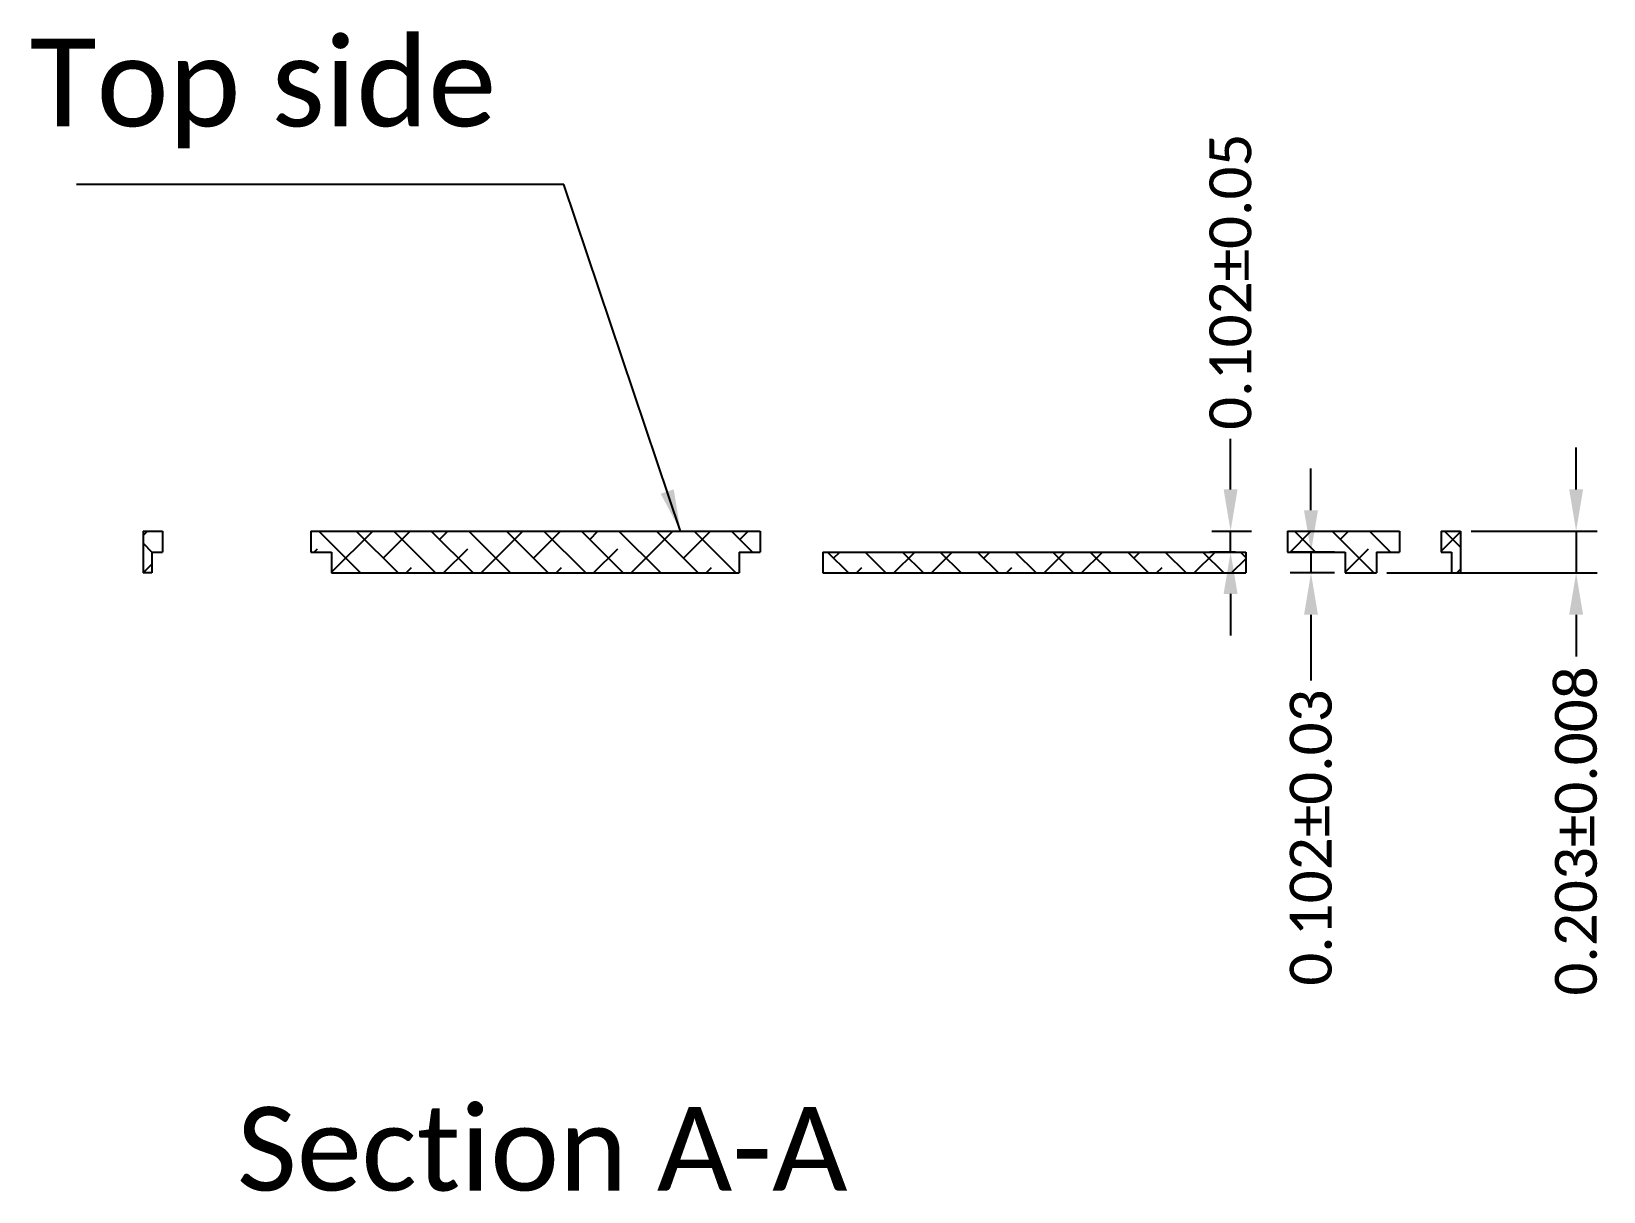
# Model space of a CAD drawing. Extents: x -4.2 to 13.4, y -4.2 to 26.3.
# Drawn here: x 4.037 to 7.799, y 3.673 to 6.45 of the extents above; entities that cross this region are included whole.
import ezdxf

# ---------------------------------------------------------------- set-up
doc = ezdxf.new("R2010")
doc.units = 0
doc.layers.add('DIMEN', color=5, linetype='Continuous')
doc.layers.add('TEXT', color=7, linetype='Continuous')
doc.styles.get("Standard").update_dxf_attribs({"font": 'calibri.ttf'})
doc.dimstyles.new('副本 1 4', dxfattribs={"dimscale": 0.04, "dimtxt": 2.5, "dimasz": 2.5, "dimexe": 1.25, "dimexo": 0.625, "dimtad": 0, "dimdec": 3, "dimlfac": 2, "dimzin": 1, "dimtxsty": 'Standard', "dimcen": 2.5, "dimadec": 0, "dimazin": 0, "dimtfac": 1, "dimtdec": 3, "dimtmove": 0, "dimatfit": 3, "dimfxl": 1, "dimarcsym": 0})

# ---------------------------------------------------------------- blocks, each defined once
blk = doc.blocks.new('*D322')
at = {"layer": 'Defpoints', "color": 0, "linetype": 'ByBlock', "transparency": 16777216}
for p in [(635.5623, 1005.0447), (635.361, 1004.9447), (635.8388, 1004.9447)]:
    blk.add_point(p, dxfattribs=at)
at = {"layer": 'DIMEN', "color": 0, "linetype": 'ByBlock', "lineweight": -2, "transparency": 16777216}
for p, q in [((635.8388, 1005.1447), (635.8388, 1005.2447)), ((635.5873, 1005.0447), (635.8888, 1005.0447)), ((635.8388, 1005.0447), (635.8388, 1004.9447)), ((635.386, 1004.9447), (635.8888, 1004.9447)), ((635.8388, 1004.8447), (635.8388, 1004.7447))]:
    blk.add_line(p, q, dxfattribs=at)
at = {"layer": 'DIMEN', "color": 0, "linetype": 'ByBlock', "transparency": 16777216}
for points in [[(635.8222, 1005.1447), (635.8555, 1005.1447), (635.8388, 1005.0447)], [(635.8222, 1004.8447), (635.8555, 1004.8447), (635.8388, 1004.9447)]]:
    blk.add_solid(points, dxfattribs=at)
at = {"layer": 'DIMEN', "color": 0, "linetype": 'ByBlock', "transparency": 16777216, "insert": (635.8388, 1004.3273), "char_height": 0.1, "attachment_point": 5, "rotation": 90}
blk.add_mtext('0.203%%p0.008', dxfattribs=at)
blk = doc.blocks.new('*D323')
at = {"layer": 'Defpoints', "color": 0, "linetype": 'ByBlock', "transparency": 16777216}
for p in [(634.9423, 1005.0447), (635.012, 1004.9947), (635.0485, 1004.9947)]:
    blk.add_point(p, dxfattribs=at)
at = {"layer": 'DIMEN', "color": 0, "linetype": 'ByBlock', "lineweight": -2, "transparency": 16777216}
for p, q in [((635.012, 1005.1447), (635.012, 1005.2658)), ((634.9673, 1005.0447), (635.062, 1005.0447)), ((635.012, 1004.9947), (635.012, 1005.0447)), ((635.0235, 1004.9947), (634.962, 1004.9947)), ((635.012, 1004.8947), (635.012, 1004.7947))]:
    blk.add_line(p, q, dxfattribs=at)
at = {"layer": 'DIMEN', "color": 0, "linetype": 'ByBlock', "transparency": 16777216}
for points in [[(634.9954, 1005.1447), (635.0287, 1005.1447), (635.012, 1005.0447)], [(634.9954, 1004.8947), (635.0287, 1004.8947), (635.012, 1004.9947)]]:
    blk.add_solid(points, dxfattribs=at)
at = {"layer": 'DIMEN', "color": 0, "linetype": 'ByBlock', "transparency": 16777216, "insert": (635.012, 1005.6419), "char_height": 0.1, "attachment_point": 5, "rotation": 90}
blk.add_mtext('0.102%%p0.05', dxfattribs=at)
blk = doc.blocks.new('*D324')
at = {"layer": 'Defpoints', "color": 0, "linetype": 'ByBlock', "transparency": 16777216}
for p in [(635.2044, 1004.9947), (635.286, 1004.9947), (635.286, 1004.9447)]:
    blk.add_point(p, dxfattribs=at)
at = {"layer": 'DIMEN', "color": 0, "linetype": 'ByBlock', "lineweight": -2, "transparency": 16777216}
for p, q in [((635.2044, 1005.0947), (635.2044, 1005.1947)), ((635.261, 1004.9947), (635.1544, 1004.9947)), ((635.2044, 1004.9947), (635.2044, 1004.9447)), ((635.261, 1004.9447), (635.1544, 1004.9447)), ((635.2044, 1004.8447), (635.2044, 1004.6873))]:
    blk.add_line(p, q, dxfattribs=at)
at = {"layer": 'DIMEN', "color": 0, "linetype": 'ByBlock', "transparency": 16777216}
for points in [[(635.1877, 1005.0947), (635.2211, 1005.0947), (635.2044, 1004.9947)], [(635.1877, 1004.8447), (635.2211, 1004.8447), (635.2044, 1004.9447)]]:
    blk.add_solid(points, dxfattribs=at)
at = {"layer": 'DIMEN', "color": 0, "linetype": 'ByBlock', "transparency": 16777216, "insert": (635.2044, 1004.3114), "char_height": 0.1, "attachment_point": 5, "rotation": 90}
blk.add_mtext('0.102%%p0.03', dxfattribs=at)

msp = doc.modelspace()

# ---------------------------------------------------------------- hatches: boundary and pattern name
at = {"linetype": 'ByBlock'}
h = msp.add_hatch(dxfattribs=at)
h.set_pattern_fill('ANSI38', scale=0.02, angle=360, style=0)
h.set_pattern_definition([(135, (-1035.93248, -593.075575), (0.0449012806, 0.0449012806), []), (45, (-1035.93248, -593.075575), (0.1347038418, 0.0449012806), [0.15875, -0.09525])])
h.paths.add_polyline_path([(4.32577, 5.20377), (4.32577, 5.15377), (4.30452, 5.15377), (4.30452, 5.25377), (4.35077, 5.25377), (4.35077, 5.20377)])
h.paths.add_polyline_path([(7.18077, 5.15377), (7.18077, 5.20377), (7.04327, 5.20377), (7.04327, 5.25377), (7.31077, 5.25377), (7.31077, 5.20377), (7.25577, 5.20377), (7.25577, 5.15377)])
h.paths.add_polyline_path([(7.43577, 5.15377), (7.43577, 5.20377), (7.41077, 5.20377), (7.41077, 5.25377), (7.45702, 5.25377), (7.45702, 5.15377)])
h.paths.add_polyline_path([(5.78077, 5.20377), (5.78077, 5.25377), (4.70577, 5.25377), (4.70577, 5.20377), (4.75577, 5.20377), (4.75577, 5.15377), (5.73077, 5.15377), (5.73077, 5.20377)])
h.paths.add_polyline_path([(6.94327, 5.20377), (5.93077, 5.20377), (5.93077, 5.15377), (6.94327, 5.15377)])

# ---------------------------------------------------------------- linework, layer by layer
for p, q in [((4.30452, 5.25377), (4.30452, 5.15377)), ((4.30452, 5.25377), (4.35077, 5.25377)), ((4.35077, 5.25377), (4.35077, 5.20377)), ((4.70577, 5.25377), (4.70577, 5.20377)), ((4.70577, 5.25377), (5.78077, 5.25377)), ((7.04327, 5.25377), (7.31077, 5.25377)), ((7.04327, 5.25377), (7.04327, 5.20377)), ((7.31077, 5.25377), (7.31077, 5.20377)), ((7.41077, 5.25377), (7.45702, 5.25377)), ((7.41077, 5.25377), (7.41077, 5.20377)), ((7.45702, 5.25377), (7.45702, 5.15377)), ((4.32577, 5.20377), (4.35077, 5.20377)), ((4.70577, 5.20377), (4.75577, 5.20377)), ((4.75577, 5.20377), (4.75577, 5.15377)), ((5.73077, 5.20377), (5.73077, 5.15377)), ((5.73077, 5.20377), (5.78077, 5.20377)), ((5.93077, 5.20377), (5.93077, 5.15377)), ((5.93077, 5.20377), (6.94327, 5.20377)), ((6.94327, 5.20377), (6.94327, 5.15377)), ((7.04327, 5.20377), (7.18077, 5.20377)), ((7.18077, 5.20377), (7.18077, 5.15377)), ((7.25577, 5.20377), (7.25577, 5.15377)), ((7.25577, 5.20377), (7.31077, 5.20377)), ((7.41077, 5.20377), (7.43577, 5.20377)), ((4.75577, 5.15377), (5.73077, 5.15377)), ((5.93077, 5.15377), (6.94327, 5.15377)), ((7.18077, 5.15377), (7.25577, 5.15377)), ((7.18077, 5.15377), (7.25577, 5.15377)), ((7.18077, 5.15377), (7.25577, 5.15377))]:
    msp.add_line(p, q, dxfattribs=at)
at = {"color": 7, "linetype": 'ByBlock'}
for p, q in [((5.78077, 5.25377), (5.78077, 5.20377)), ((4.32577, 5.20377), (4.32577, 5.15377)), ((7.43577, 5.20377), (7.43577, 5.15377)), ((4.32577, 5.15377), (4.30452, 5.15377)), ((7.43577, 5.15377), (7.45702, 5.15377))]:
    msp.add_line(p, q, dxfattribs=at)

# ---------------------------------------------------------------- texts
at = {"layer": 'TEXT', "color": 1}
msp.add_text('Top side', height=0.21, dxfattribs=at).set_placement((4.03354, 6.22265))
at = {"layer": 'TEXT'}
msp.add_text('Section A-A', height=0.2, dxfattribs=at).set_placement((4.52922, 3.67538))

# ---------------------------------------------------------------- dimensions: what is measured, and where the dimension line sits
at = {"layer": 'DIMEN', "linetype": 'ByBlock'}
for base, p1, p2, text, picture, middle in [((6.9068, 5.20377), (6.83702, 5.25377), (6.94327, 5.20377), '0.102%%p0.05', '*D323', (6.9068, 5.85094)), ((7.09916, 5.20377), (7.18077, 5.15377), (7.18077, 5.20377), '0.102%%p0.03', '*D324', (7.09916, 4.52044))]:
    dim = msp.add_linear_dim(base=base, p1=p1, p2=p2, angle=270, text=text, dimstyle='副本 1 4', dxfattribs=at)
    dim.commit()
    dim.dimension.update_dxf_attribs({"geometry": picture, "text_midpoint": middle, "dimtype": 128, "insert": (-628.10523, -999.79094)})
dim = msp.add_linear_dim(base=(7.73361, 5.15377), p1=(7.45702, 5.25377), p2=(7.25577, 5.15377), angle=270, text='0.203%%p0.008', dimstyle='副本 1 4', dxfattribs=at)
dim.commit()
dim.dimension.update_dxf_attribs({"geometry": '*D322', "text_midpoint": (7.73361, 4.53638), "insert": (-628.10523, -999.79094)})

# ---------------------------------------------------------------- leaders
at = {"layer": 'DIMEN', "color": 1, "linetype": 'ByBlock'}
msp.add_leader([(5.5906, 5.25377), (5.31127, 6.08392), (4.14488, 6.08392)], dimstyle='副本 1 4', dxfattribs=at)

doc.saveas('drawing.dxf')
